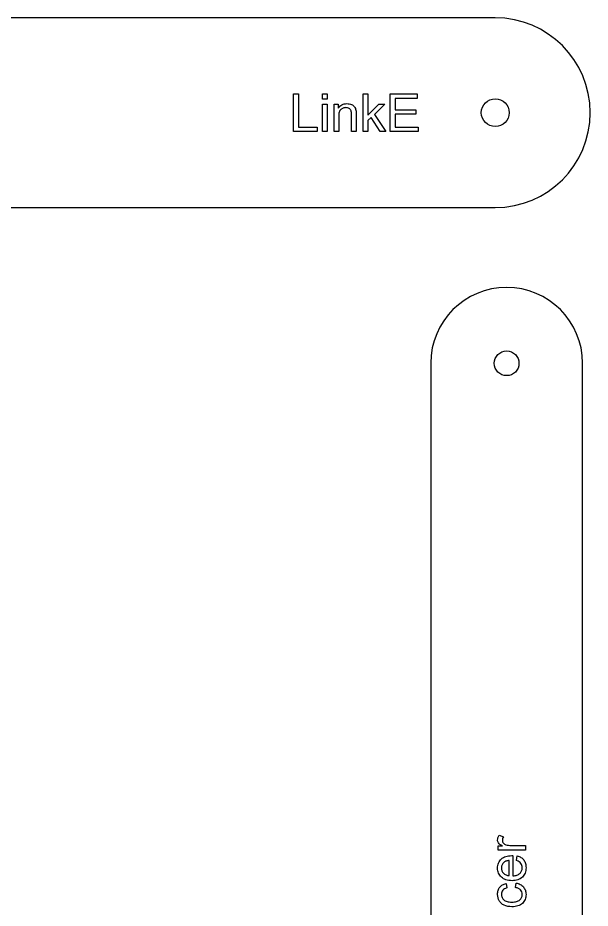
# Model space of a CAD drawing. Header units: millimetres. Extents: x 18 to 1171, y 18 to 1178.
# Drawn here: x 980.7 to 1161.6, y 887.3 to 1168.8 of the extents above; entities that cross this region are included whole.
import ezdxf

# ---------------------------------------------------------------- set-up
doc = ezdxf.new("R2010")
doc.units = ezdxf.units.MM
doc.layers.add('cut', color=5, linetype='Continuous', true_color=0x0000ff)
doc.layers.add('line engraving', color=1, linetype='Continuous', true_color=0xff0000)

msp = doc.modelspace()

# ---------------------------------------------------------------- linework, layer by layer
at = {"layer": 'cut', "color": 5, "true_color": 0x0000ff}
for points in [[(1131.55, 1168.81), (796.75, 1168.81, 1), (796.75, 1108.81), (1131.55, 1108.81, 1)], [(1111.16, 843.6, 1), (1159.16, 843.6), (1159.16, 1059.58, 0.999274), (1111.16, 1059.58)]]:
    msp.add_lwpolyline(points, format="xyb", close=True, dxfattribs=at)
for centre, radius in [((1131.55, 1138.81), 4.4), ((1135.16, 1059.56), 3.9)]:
    msp.add_circle(centre, radius, dxfattribs=at)
at = {"layer": 'line engraving', "color": 1, "true_color": 0xff0000}
for points in [[(1067.86, 1132.88), (1067.86, 1144.74), (1069.43, 1144.74), (1069.43, 1134.28), (1075.27, 1134.28), (1075.27, 1132.88), (1067.86, 1132.88)], [(1076.96, 1143.07), (1076.96, 1144.74), (1078.41, 1144.74), (1078.41, 1143.07), (1076.96, 1143.07)], [(1089.85, 1132.88), (1089.85, 1144.74), (1091.31, 1144.74), (1091.31, 1137.98), (1094.76, 1141.47), (1096.64, 1141.47), (1093.36, 1138.28), (1096.97, 1132.88), (1095.18, 1132.88), (1092.34, 1137.27), (1091.31, 1136.29), (1091.31, 1132.88), (1089.85, 1132.88)], [(1098.35, 1132.88), (1098.35, 1144.74), (1106.92, 1144.74), (1106.92, 1143.34), (1099.92, 1143.34), (1099.92, 1139.71), (1106.48, 1139.71), (1106.48, 1138.32), (1099.92, 1138.32), (1099.92, 1134.28), (1107.2, 1134.28), (1107.2, 1132.88), (1098.35, 1132.88)], [(1076.96, 1132.88), (1076.96, 1141.47), (1078.41, 1141.47), (1078.41, 1132.88), (1076.96, 1132.88)], [(1080.63, 1132.88), (1080.63, 1141.47), (1081.94, 1141.47), (1081.94, 1140.25), (1082.19, 1140.58), (1082.47, 1140.87), (1082.77, 1141.11), (1083.1, 1141.31), (1083.45, 1141.47), (1083.83, 1141.58), (1084.24, 1141.64), (1084.68, 1141.67), (1085.06, 1141.65), (1085.42, 1141.6), (1085.77, 1141.51), (1086.1, 1141.39), (1086.41, 1141.24), (1086.67, 1141.06), (1086.9, 1140.87), (1087.08, 1140.65), (1087.23, 1140.42), (1087.35, 1140.16), (1087.45, 1139.88), (1087.53, 1139.58), (1087.57, 1139.34), (1087.59, 1139.02), (1087.61, 1138.63), (1087.61, 1138.16), (1087.61, 1132.88), (1086.16, 1132.88), (1086.16, 1138.11), (1086.15, 1138.52), (1086.11, 1138.88), (1086.06, 1139.19), (1085.99, 1139.44), (1085.88, 1139.65), (1085.75, 1139.83), (1085.58, 1140), (1085.38, 1140.14), (1085.16, 1140.26), (1084.91, 1140.34), (1084.65, 1140.39), (1084.37, 1140.4), (1084.14, 1140.39), (1083.92, 1140.37), (1083.71, 1140.32), (1083.5, 1140.26), (1083.3, 1140.17), (1083.12, 1140.07), (1082.94, 1139.95), (1082.76, 1139.81), (1082.6, 1139.65), (1082.47, 1139.45), (1082.35, 1139.22), (1082.26, 1138.96), (1082.18, 1138.66), (1082.13, 1138.33), (1082.1, 1137.97), (1082.09, 1137.57), (1082.09, 1132.88), (1080.63, 1132.88)], [(1141.09, 905.64), (1132.5, 905.64), (1132.5, 906.95), (1133.8, 906.95), (1133.38, 907.2), (1133.04, 907.44), (1132.78, 907.66), (1132.59, 907.88), (1132.47, 908.1), (1132.37, 908.33), (1132.32, 908.57), (1132.3, 908.81), (1132.33, 909.18), (1132.42, 909.56), (1132.57, 909.93), (1132.77, 910.31), (1134.12, 909.81), (1133.98, 909.54), (1133.89, 909.28), (1133.83, 909.01), (1133.81, 908.74), (1133.82, 908.51), (1133.88, 908.29), (1133.97, 908.08), (1134.09, 907.88), (1134.25, 907.71), (1134.44, 907.56), (1134.65, 907.44), (1134.89, 907.34), (1135.29, 907.24), (1135.7, 907.16), (1136.14, 907.11), (1136.59, 907.1), (1141.09, 907.1), (1141.09, 905.64)], [(1138.32, 902.33), (1138.51, 903.83), (1138.83, 903.73), (1139.13, 903.62), (1139.41, 903.48), (1139.68, 903.32), (1139.92, 903.15), (1140.15, 902.96), (1140.36, 902.74), (1140.55, 902.51), (1140.72, 902.26), (1140.87, 902), (1141, 901.72), (1141.1, 901.42), (1141.18, 901.1), (1141.24, 900.77), (1141.27, 900.42), (1141.28, 900.05), (1141.26, 899.59), (1141.21, 899.16), (1141.12, 898.75), (1140.99, 898.36), (1140.83, 898), (1140.63, 897.67), (1140.39, 897.35), (1140.12, 897.06), (1139.82, 896.81), (1139.48, 896.58), (1139.12, 896.39), (1138.73, 896.24), (1138.3, 896.12), (1137.85, 896.03), (1137.37, 895.98), (1136.86, 895.96), (1136.34, 895.98), (1135.84, 896.03), (1135.37, 896.12), (1134.94, 896.24), (1134.53, 896.4), (1134.16, 896.59), (1133.81, 896.82), (1133.5, 897.08), (1133.22, 897.37), (1132.98, 897.68), (1132.77, 898.01), (1132.6, 898.36), (1132.47, 898.73), (1132.38, 899.12), (1132.32, 899.54), (1132.3, 899.97), (1132.32, 900.39), (1132.37, 900.79), (1132.47, 901.18), (1132.59, 901.54), (1132.76, 901.88), (1132.96, 902.2), (1133.2, 902.51), (1133.47, 902.79), (1133.78, 903.04), (1134.12, 903.27), (1134.49, 903.45), (1134.89, 903.61), (1135.31, 903.73), (1135.77, 903.81), (1136.26, 903.86), (1136.78, 903.88), (1136.85, 903.88), (1136.94, 903.88), (1137.04, 903.88), (1137.16, 903.87), (1137.16, 897.47), (1137.51, 897.5), (1137.83, 897.55), (1138.13, 897.62), (1138.41, 897.71), (1138.67, 897.82), (1138.91, 897.95), (1139.13, 898.1), (1139.33, 898.27), (1139.51, 898.45), (1139.66, 898.65), (1139.79, 898.86), (1139.9, 899.07), (1139.98, 899.3), (1140.04, 899.55), (1140.07, 899.8), (1140.08, 900.06), (1140.06, 900.45), (1139.98, 900.8), (1139.85, 901.13), (1139.66, 901.43), (1139.42, 901.7), (1139.12, 901.94), (1138.75, 902.15), (1138.32, 902.33)], [(1135.97, 897.55), (1135.97, 902.34), (1135.7, 902.31), (1135.46, 902.27), (1135.23, 902.22), (1135.02, 902.16), (1134.82, 902.08), (1134.65, 902), (1134.48, 901.9), (1134.34, 901.79), (1134.14, 901.61), (1133.97, 901.42), (1133.83, 901.21), (1133.71, 900.99), (1133.62, 900.76), (1133.55, 900.52), (1133.51, 900.26), (1133.5, 899.99), (1133.51, 899.74), (1133.54, 899.51), (1133.59, 899.28), (1133.67, 899.07), (1133.76, 898.86), (1133.88, 898.66), (1134.01, 898.48), (1134.17, 898.3), (1134.35, 898.14), (1134.53, 898), (1134.74, 897.88), (1134.96, 897.77), (1135.19, 897.69), (1135.43, 897.62), (1135.69, 897.57), (1135.97, 897.55)], [(1137.94, 893.77), (1138.13, 895.2), (1138.49, 895.13), (1138.83, 895.04), (1139.15, 894.92), (1139.45, 894.78), (1139.73, 894.62), (1139.99, 894.44), (1140.22, 894.23), (1140.44, 894), (1140.64, 893.75), (1140.81, 893.49), (1140.95, 893.21), (1141.07, 892.92), (1141.16, 892.62), (1141.23, 892.3), (1141.27, 891.97), (1141.28, 891.62), (1141.26, 891.19), (1141.21, 890.79), (1141.12, 890.4), (1140.99, 890.03), (1140.83, 889.69), (1140.63, 889.37), (1140.4, 889.07), (1140.13, 888.79), (1139.82, 888.54), (1139.49, 888.32), (1139.12, 888.14), (1138.73, 887.99), (1138.3, 887.87), (1137.84, 887.78), (1137.35, 887.73), (1136.82, 887.72), (1136.15, 887.75), (1135.52, 887.83), (1134.93, 887.98), (1134.39, 888.18), (1134.14, 888.3), (1133.9, 888.44), (1133.68, 888.59), (1133.48, 888.76), (1133.29, 888.94), (1133.12, 889.14), (1132.96, 889.35), (1132.82, 889.58), (1132.6, 890.06), (1132.43, 890.57), (1132.33, 891.09), (1132.3, 891.63), (1132.31, 891.97), (1132.35, 892.3), (1132.4, 892.61), (1132.48, 892.9), (1132.58, 893.18), (1132.7, 893.45), (1132.84, 893.69), (1133.01, 893.92), (1133.2, 894.13), (1133.4, 894.33), (1133.62, 894.5), (1133.87, 894.65), (1134.13, 894.78), (1134.41, 894.9), (1134.7, 894.99), (1135.02, 895.06), (1135.24, 893.65), (1134.83, 893.53), (1134.48, 893.37), (1134.18, 893.17), (1133.94, 892.93), (1133.74, 892.66), (1133.61, 892.36), (1133.53, 892.04), (1133.5, 891.69), (1133.51, 891.42), (1133.55, 891.16), (1133.61, 890.92), (1133.7, 890.69), (1133.81, 890.47), (1133.94, 890.27), (1134.1, 890.08), (1134.29, 889.9), (1134.5, 889.74), (1134.74, 889.6), (1135.01, 889.48), (1135.31, 889.39), (1135.63, 889.31), (1135.99, 889.26), (1136.37, 889.22), (1136.78, 889.21), (1137.2, 889.22), (1137.59, 889.26), (1137.95, 889.31), (1138.28, 889.38), (1138.58, 889.47), (1138.85, 889.59), (1139.09, 889.72), (1139.3, 889.88), (1139.48, 890.05), (1139.64, 890.23), (1139.78, 890.43), (1139.89, 890.64), (1139.97, 890.86), (1140.03, 891.1), (1140.07, 891.35), (1140.08, 891.61), (1140.05, 892.02), (1139.95, 892.39), (1139.79, 892.74), (1139.56, 893.04), (1139.42, 893.18), (1139.26, 893.3), (1139.08, 893.41), (1138.89, 893.51), (1138.68, 893.59), (1138.45, 893.66), (1138.2, 893.72), (1137.94, 893.77)]]:
    msp.add_lwpolyline(points, dxfattribs=at)

doc.saveas('drawing.dxf')
